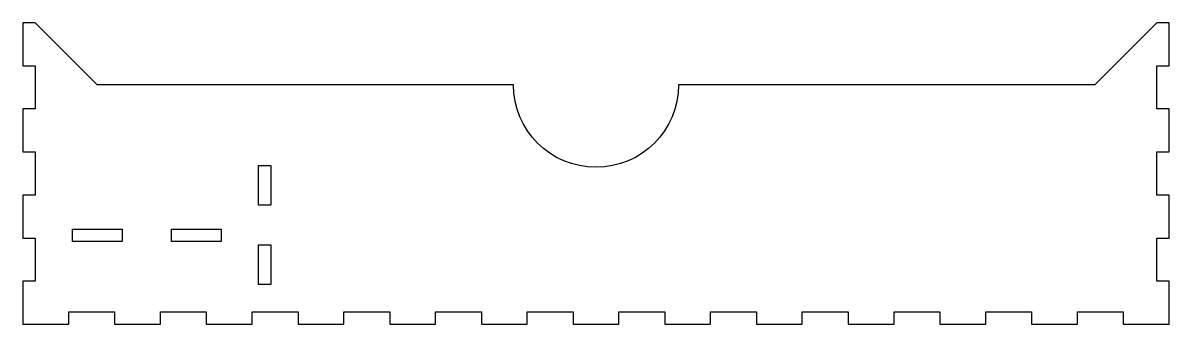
# Model space of a CAD drawing. Header units: millimetres. Extents: x -149 to 129, y -52 to 21.
import ezdxf

# ---------------------------------------------------------------- set-up
doc = ezdxf.new("R2010")
doc.units = ezdxf.units.MM

msp = doc.modelspace()

# ---------------------------------------------------------------- linework, layer by layer
msp.add_lwpolyline([(125.57, 20.75), (110.57, 5.75), (9.82, 5.75, -1), (-30.18, 5.75), (-130.93, 5.75), (-145.93, 20.75), (-148.93, 20.75), (-148.93, 10.32), (-145.93, 10.32), (-145.93, -0.11), (-148.93, -0.11), (-148.93, -10.54), (-145.93, -10.54), (-145.93, -20.97), (-148.93, -20.97), (-148.93, -31.39), (-145.93, -31.39), (-145.93, -41.82), (-148.93, -41.82), (-148.93, -52.25), (-137.83, -52.25), (-137.83, -49.25), (-126.73, -49.25), (-126.73, -52.25), (-115.63, -52.25), (-115.63, -49.25), (-104.53, -49.25), (-104.53, -52.25), (-93.43, -52.25), (-93.43, -49.25), (-82.33, -49.25), (-82.33, -52.25), (-71.23, -52.25), (-71.23, -49.25), (-60.13, -49.25), (-60.13, -52.25), (-49.03, -52.25), (-49.03, -49.25), (-37.93, -49.25), (-37.93, -52.25), (-26.83, -52.25), (-26.83, -49.25), (-15.73, -49.25), (-15.73, -52.25), (-4.63, -52.25), (-4.63, -49.25), (6.47, -49.25), (6.47, -52.25), (17.57, -52.25), (17.57, -49.25), (28.67, -49.25), (28.67, -52.25), (39.77, -52.25), (39.77, -49.25), (50.87, -49.25), (50.87, -52.25), (61.97, -52.25), (61.97, -49.25), (73.07, -49.25), (73.07, -52.25), (84.17, -52.25), (84.17, -49.25), (95.27, -49.25), (95.27, -52.25), (106.37, -52.25), (106.37, -49.25), (117.47, -49.25), (117.47, -52.25), (128.57, -52.25), (128.57, -41.82), (125.57, -41.82), (125.57, -31.39), (128.57, -31.39), (128.57, -20.97), (125.57, -20.97), (125.57, -10.54), (128.57, -10.54), (128.57, -0.11), (125.57, -0.11), (125.57, 10.32), (128.57, 10.32), (128.57, 20.75)], format="xyb", close=True)
for points in [[(-88.93, -13.85), (-88.93, -23.45), (-91.93, -23.45), (-91.93, -13.85)], [(-136.93, -32.25), (-136.93, -29.25), (-124.93, -29.25), (-124.93, -32.25)], [(-112.93, -32.25), (-112.93, -29.25), (-100.93, -29.25), (-100.93, -32.25)], [(-88.93, -33.05), (-88.93, -42.65), (-91.93, -42.65), (-91.93, -33.05)]]:
    msp.add_lwpolyline(points, close=True)

doc.saveas('drawing.dxf')
